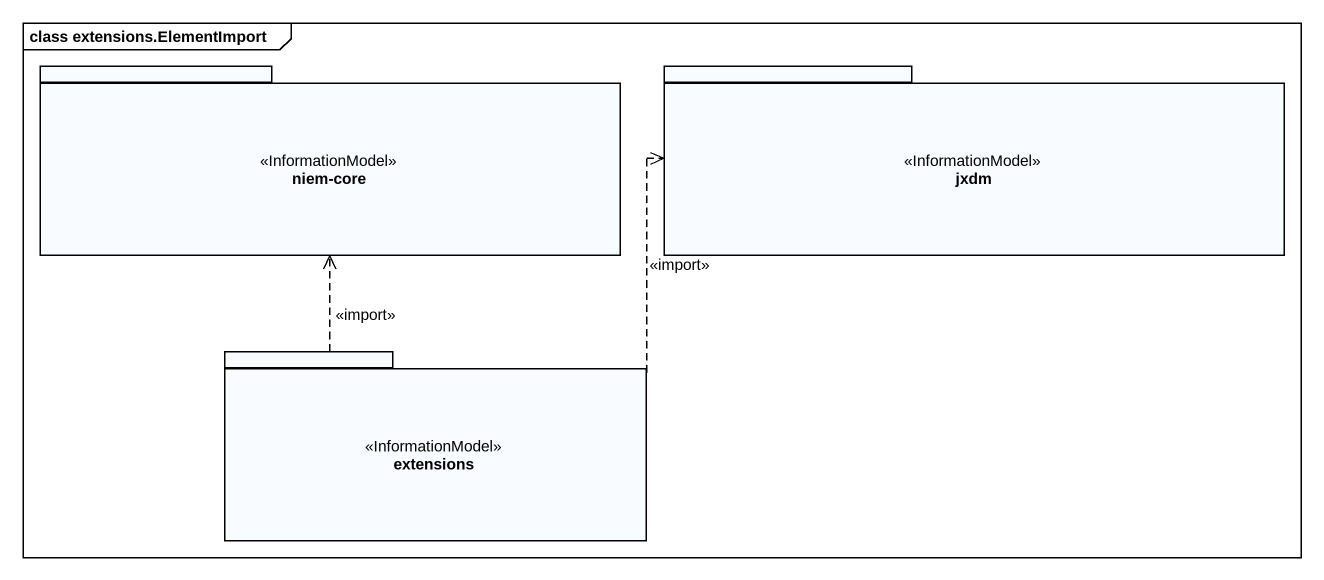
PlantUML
@startuml
mainframe class extensions.ElementImport
package "niem-core" as niem_core <<InformationModel>> {
}
package jxdm <<InformationModel>> {
}
package extensions <<InformationModel>> {
}
extensions .up.> niem_core : <<import>>
extensions .right.> jxdm : <<import>>
@enduml
